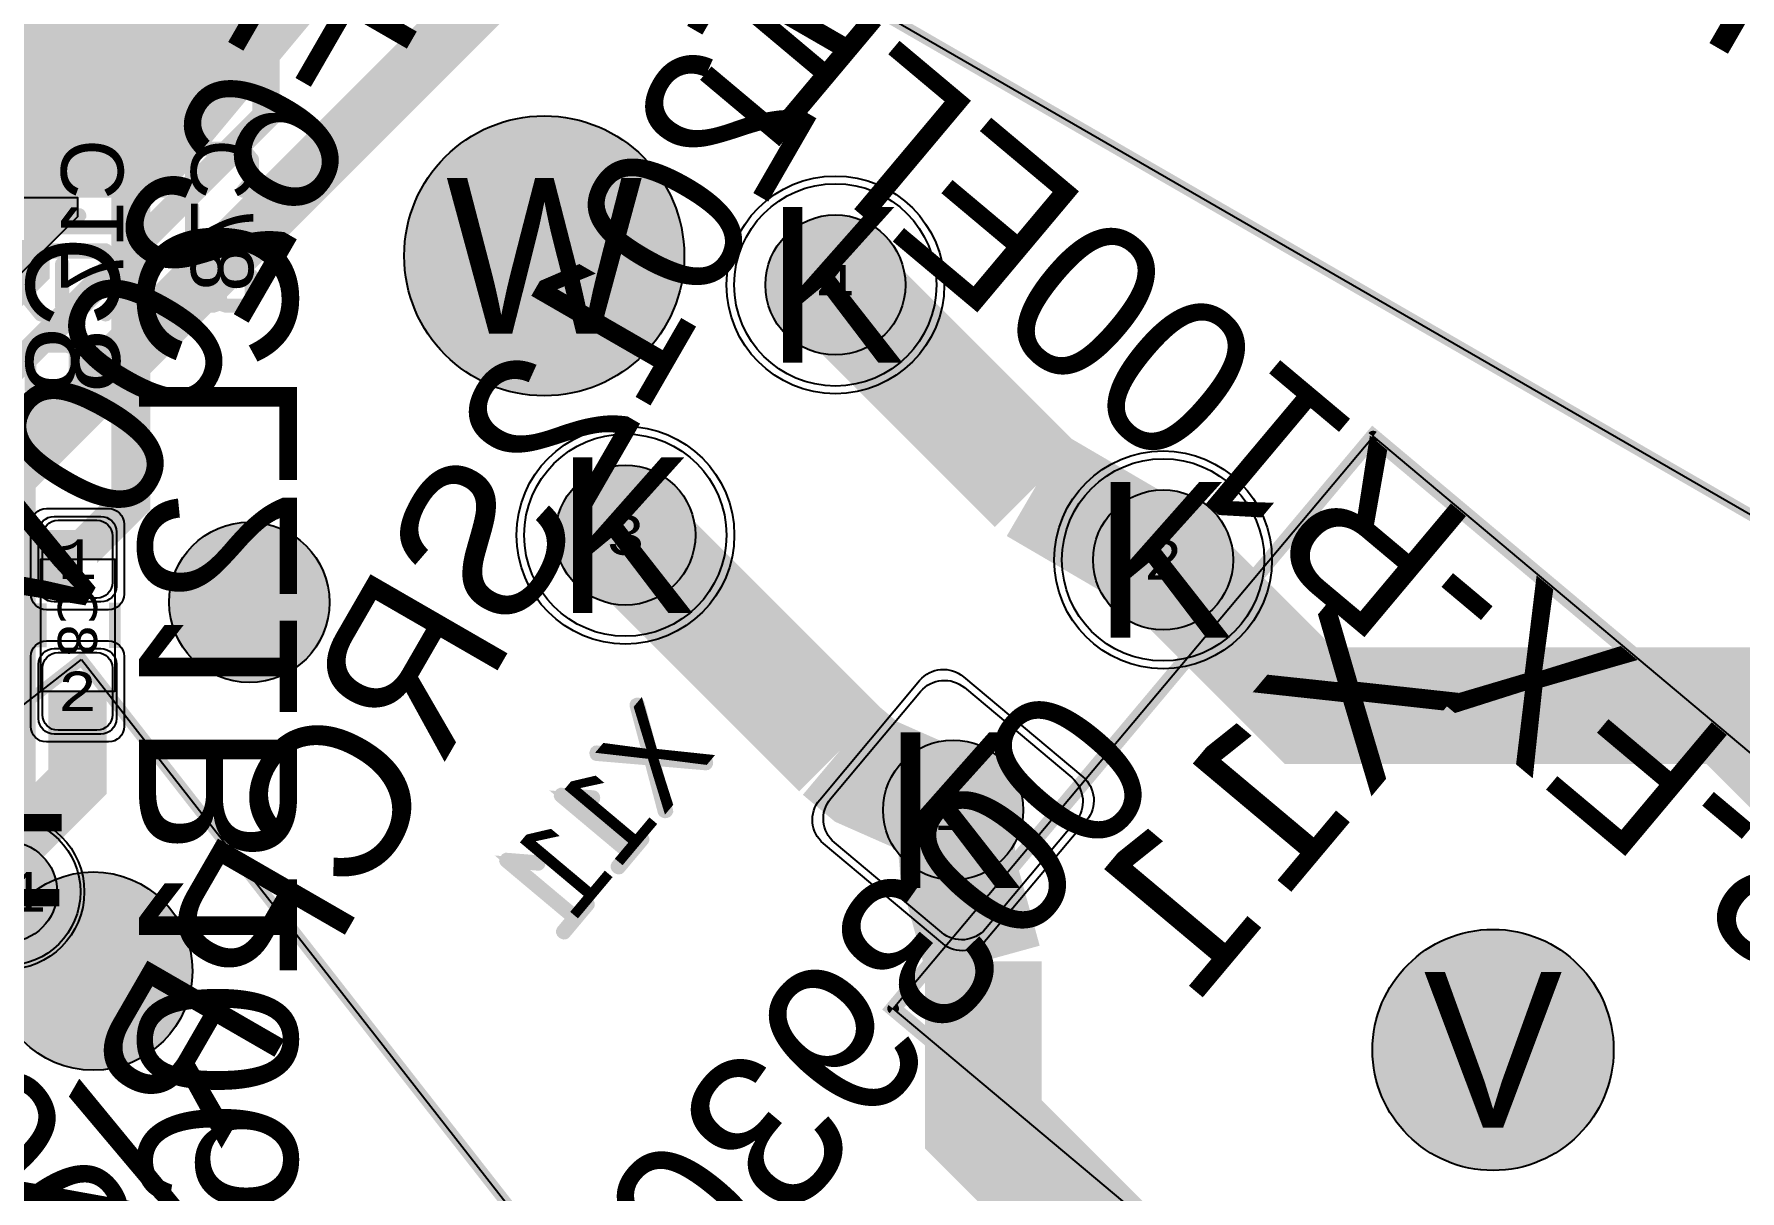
# Model space of a CAD drawing. Extents: x -98 to 119, y -207 to 98.
# Drawn here: x 42.19 to 64.12, y -50.77 to -35.9 of the extents above; entities that cross this region are included whole.
import ezdxf
from ezdxf.enums import TextEntityAlignment as Align

# ---------------------------------------------------------------- set-up
doc = ezdxf.new("R2010")
doc.units = 0
doc.header["$MEASUREMENT"] = 0
for name, color, linetype in [('ASSEMBLY_OUTLINES_BTM', 191, 'CONTINUOUS'), ('ASSEMBLY_OUTLINES_TOP', 102, 'CONTINUOUS'), ('ASSEMBLY_PART_NUMBERS_BTM', 191, 'CONTINUOUS'), ('ASSEMBLY_PART_NUMBERS_TOP', 102, 'CONTINUOUS'), ('ASSEMBLY_REF_DES_BTM', 191, 'CONTINUOUS'), ('ASSEMBLY_REF_DES_TOP', 102, 'CONTINUOUS'), ('BOARD_OUTLINE', 10, 'CONTINUOUS'), ('DRILL_DRAWING', 21, 'CONTINUOUS'), ('GENERATED_SILKSCREEN_BTM', 255, 'CONTINUOUS'), ('GENERATED_SILKSCREEN_TOP', 140, 'CONTINUOUS'), ('MANUFACTURING_OUTLINES', 10, 'CONTINUOUS'), ('MOUNTING_HOLES_LAYER_BOT17', 42, 'CONTINUOUS'), ('MOUNTING_HOLES_LAYER_TOP', 42, 'CONTINUOUS'), ('PART_HOLES_LAYER_BOTTOM', 30, 'CONTINUOUS'), ('PART_HOLES_LAYER_TOP', 30, 'CONTINUOUS'), ('PART_PADS_LAYER_BOTTOM', 230, 'CONTINUOUS'), ('PART_PADS_LAYER_TOP', 150, 'CONTINUOUS'), ('PART_PADS_SMD_TOP', 150, 'CONTINUOUS'), ('PIN_NUMBERS_BTM', 8, 'CONTINUOUS'), ('PIN_NUMBERS_TOP', 8, 'CONTINUOUS'), ('PLACEMENT_OUTLINES_BTM', 222, 'CONTINUOUS'), ('PLACEMENT_OUTLINES_TOP', 130, 'CONTINUOUS'), ('PLANE_DATA_LAYER_BOTTOM', 230, 'CONTINUOUS'), ('PLANE_SHAPES_LAYER_BOTTOM', 230, 'CONTINUOUS'), ('PLANE_SHAPES_LAYER_TOP', 150, 'CONTINUOUS'), ('ROUTE_BORDER', 151, 'CONTINUOUS'), ('SILKSCREEN_OUTLINES_BTM', 211, 'CONTINUOUS'), ('SILKSCREEN_OUTLINES_TOP', 150, 'CONTINUOUS'), ('SILKSCREEN_REF_DES_BTM', 211, 'CONTINUOUS'), ('SILKSCREEN_REF_DES_TOP', 150, 'CONTINUOUS'), ('SOLDERMASK_PADS_BTM', 12, 'CONTINUOUS'), ('SOLDERMASK_PADS_TOP', 180, 'CONTINUOUS'), ('SOLDERPASTE_PADS_TOP', 180, 'CONTINUOUS'), ('TRACES_LAYER_BOTTOM', 230, 'CONTINUOUS'), ('TRACES_LAYER_TOP', 150, 'CONTINUOUS')]:
    doc.layers.add(name, color=color, linetype=linetype)
doc.styles.add('COURIER_NEW', font='COUR.TTF')
doc.styles.add('VERDANA', font='verdana.TTF')
doc.styles.add('VERIBEST_GERBER_0', font='txt')

msp = doc.modelspace()

# ---------------------------------------------------------------- hatches: boundary and pattern name
at = {"layer": 'ASSEMBLY_OUTLINES_BTM'}
h = msp.add_hatch(color=256, dxfattribs=at)
edge = h.paths.add_edge_path()
edge.add_arc((42.952336, -47.946611), 1.274755, 0, 360)
at = {"layer": 'GENERATED_SILKSCREEN_BTM'}
h = msp.add_hatch(color=256, dxfattribs=at)
edge = h.paths.add_edge_path()
edge.add_arc((44.959231, -43.206108), 1.030776, 0, 360)
at = {"layer": 'MOUNTING_HOLES_LAYER_BOT17'}
h = msp.add_hatch(color=256, dxfattribs=at)
edge = h.paths.add_edge_path()
edge.add_arc((48.75, -38.75), 1.8, 0, 360)
h = msp.add_hatch(color=256, dxfattribs=at)
edge = h.paths.add_edge_path()
edge.add_arc((60.948747, -48.960014), 1.55, 0, 360)
at = {"layer": 'MOUNTING_HOLES_LAYER_TOP'}
h = msp.add_hatch(color=256, dxfattribs=at)
edge = h.paths.add_edge_path()
edge.add_arc((48.75, -38.75), 1.8, 0, 360)
h = msp.add_hatch(color=256, dxfattribs=at)
edge = h.paths.add_edge_path()
edge.add_arc((60.948747, -48.960014), 1.55, 0, 360)
at = {"layer": 'PART_HOLES_LAYER_BOTTOM'}
h = msp.add_hatch(color=256, dxfattribs=at)
edge = h.paths.add_edge_path()
edge.add_arc((52.493232, -39.12364), 0.9, 0, 360)
h = msp.add_hatch(color=256, dxfattribs=at)
edge = h.paths.add_edge_path()
edge.add_arc((49.793524, -42.341026), 0.9, 0, 360)
h = msp.add_hatch(color=256, dxfattribs=at)
edge = h.paths.add_edge_path()
edge.add_arc((56.706476, -42.658972), 0.9, 0, 360)
h = msp.add_hatch(color=256, dxfattribs=at)
edge = h.paths.add_edge_path()
edge.add_arc((54.006768, -45.876358), 0.9, 0, 360)
h = msp.add_hatch(color=256, dxfattribs=at)
edge = h.paths.add_edge_path()
edge.add_arc((41.837998, -46.92639), 0.65, 0, 360)
at = {"layer": 'PART_HOLES_LAYER_TOP'}
h = msp.add_hatch(color=256, dxfattribs=at)
edge = h.paths.add_edge_path()
edge.add_arc((52.493232, -39.12364), 0.9, 0, 360)
h = msp.add_hatch(color=256, dxfattribs=at)
edge = h.paths.add_edge_path()
edge.add_arc((49.793524, -42.341026), 0.9, 0, 360)
h = msp.add_hatch(color=256, dxfattribs=at)
edge = h.paths.add_edge_path()
edge.add_arc((56.706476, -42.658972), 0.9, 0, 360)
h = msp.add_hatch(color=256, dxfattribs=at)
edge = h.paths.add_edge_path()
edge.add_arc((54.006768, -45.876358), 0.9, 0, 360)
h = msp.add_hatch(color=256, dxfattribs=at)
edge = h.paths.add_edge_path()
edge.add_arc((41.837998, -46.92639), 0.65, 0, 360)
at = {"layer": 'PLANE_DATA_LAYER_BOTTOM'}
h = msp.add_hatch(color=256, dxfattribs=at)
h.paths.add_polyline_path([(-96.5, 0, -1), (96.5, 0, -1)], flags=0)
h.paths.add_polyline_path([(92.251979, -7.43598, 0.726988162), (92.479659, -3.637852, -0.308609791), (92.431259, -3.566904, -0.009635255), (92.431316, -3.563968, 0.009635011), (92.5, -0.000006), (92.5, 0.000001, 0.053325255), (90.407665, 19.562826, -0.053326925), (90.405941, 19.578942), (90.405941, 19.578943, -0.238217909), (90.436919, 19.640273, 0.661755037), (89.584154, 23.221888, -0.295297583), (89.523137, 23.277841, 0.022401018), (87.08146, 31.194059, -0.086206302), (87.076996, 31.219756), (87.076996, 31.219757, -0.210183909), (87.101696, 31.275919, 0.679382507), (85.774921, 34.749845, -0.301864993), (85.705267, 34.797373, 0.047915829), (77.514669, 50.475005, -0.145307444), (77.502324, 50.516585, -0.123988701), (77.511414, 50.552678, 0.606608991), (75.516892, 53.486368, -0.274238992), (75.44586, 53.517962, 0.021523084), (70.565432, 59.806101, -0.177595235), (70.547363, 59.855368), (70.547363, 59.855369, -0.111833303), (70.5548, 59.888203, 0.661755452), (68.116894, 62.64715, -0.295297373), (68.036725, 62.667806, 0.05833458), (51.722715, 76.687749, -0.249337829), (51.689123, 76.750923), (51.689123, 76.750924, -0.060759886), (51.691357, 76.76924, 0.714966399), (48.509213, 78.818582, -0.314871124), (48.42205, 78.81342, 0.022806677), (41.042088, 82.896302, -0.285136953), (40.999698, 82.964591), (40.999698, 82.964596, -0.004247023), (40.999709, 82.965891, 0.647046608), (37.697353, 84.5176, -0.289754858), (37.616734, 84.505806, 0.052943541), (19.031563, 90.52099, -0.30833592), (18.972104, 90.582877, 0.696982245), (15.284156, 91.27756, -0.308339612), (15.206255, 91.241547, 0.022370691), (6.993138, 92.235275, -0.315204372), (6.925536, 92.290658, 0.715888063), (3.14462, 92.496703, -0.315205261), (3.0714, 92.448994, 0.063468058), (-20.215283, 90.264015, -0.320142253), (-20.296827, 90.298428, 0.72963938), (-23.995319, 89.386755, -0.320144031), (-24.051528, 89.318386, 0.018663537), (-30.645576, 87.275991, -0.309865735), (-30.72878, 87.298418, 0.701170836), (-34.249879, 85.978007, -0.002752694), (-34.249874, 85.977168, -0.30685575), (-34.29782, 85.9064, 0.04916641), (-50.410548, 77.556603, -0.32354836), (-50.499711, 77.561018, 0.739212756), (-53.660594, 75.408706, -0.075169868), (-53.657188, 75.386179), (-53.657188, 75.386178, -0.242479425), (-53.68916, 75.324127, 0.019967737), (-59.527063, 70.80098, -0.298487087), (-59.610009, 70.791065, 0.556724412), (-62.5, 69), (-62.5, 68.999999, 0.082708518), (-62.392031, 68.351756, -0.298487573), (-62.412702, 68.270818, 0.067186589), (-78.279974, 49.27977, -0.277817809), (-78.350169, 49.24438, 0.436350868), (-80.5, 47.25), (-80.5, 47.249999, 0.141466326), (-80.192238, 46.184011, -0.141465884), (-80.180512, 46.143397), (-80.180512, 46.143396, -0.131190735), (-80.190652, 46.105416, 0.019294819), (-83.506407, 39.786053, -0.312206796), (-83.581614, 39.742899, 0.439123468), (-85.75, 37.75, 0.204829615), (-85.131688, 36.303992, -0.204830708), (-85.10813, 36.248899), (-85.10813, 36.248898, -0.100919006), (-85.114214, 36.219062, 0.048097759), (-90.466303, 19.289839, -0.314870423), (-90.530154, 19.230281, 0.714965653), (-91.24073, 15.512631, -0.269378312), (-91.202277, 15.446437), (-91.202277, 15.446436, -0.041929831), (-91.203345, 15.433723, 0.018841331), (-92.106444, 8.523669, -0.32827121), (-92.166453, 8.456161, 0.354028014), (-93.75, 6.5), (-93.75, 6.499999, 0.314708299), (-92.438077, 4.622088, -0.31470689), (-92.388093, 4.55054), (-92.388093, 4.550537, -0.012285748), (-92.388185, 4.546794, 0.012294179), (-92.5, 0.00001), (-92.5, -0.000004, 0.052933393), (-90.438132, -19.421494, -0.329408644), (-90.475468, -19.504015, 0.27173254), (-91.5, -21.25, 0.401597711), (-89.586502, -23.248128, -0.329404507), (-89.516056, -23.305059, 0.021307354), (-87.207653, -30.839509, -0.322177334), (-87.232533, -30.924924, 0.230665932), (-88, -32.499999), (-88, -32.5, 0.431495031), (-85.882787, -34.496562, -0.3221788), (-85.807634, -34.544174, 0.048016175), (-77.643233, -50.277018, -0.303878783), (-77.644537, -50.3618, 0.152518996), (-78, -51.499999), (-78, -51.5, 0.481982915), (-75.552374, -53.449264, -0.303883418), (-75.473145, -53.479475, 0.021991255), (-70.483925, -59.90214, -0.318621499), (-70.47622, -59.989968, 0.725399056), (-67.952631, -62.834176, -0.318624212), (-67.866344, -62.852281, 0.062392529), (-50.265124, -77.650932, -0.254356234), (-50.230332, -77.714899), (-50.230332, -77.7149, -0.034453173), (-50.231054, -77.725364, 0.034451935), (-50.25, -78), (-50.25, -78.000001, 0.603308224), (-47.119729, -79.649997, -0.291362646), (-47.037917, -79.64725, 0.02294124), (-39.54278, -83.621879, -0.290012797), (-39.499155, -83.690765), (-39.499155, -83.690766, -0.007130353), (-39.499186, -83.692939, 0.007132964), (-39.5, -83.749994), (-39.5, -83.75, 0.658082965), (-36.126004, -85.203319, -0.297762979), (-36.043963, -85.188513, 0.049016344), (-18.771876, -90.575199, -0.301861306), (-18.712566, -90.635139, 0.679381768), (-15.056336, -91.31372, -0.301864385), (-14.979467, -91.279054, 0.021749122), (-6.993138, -92.235275, -0.315204372), (-6.925536, -92.290658, 0.715888063), (-3.14462, -92.496703, -0.315205261), (-3.0714, -92.448994, 0.06250827), (19.869968, -90.340657, -0.345566403), (19.954737, -90.381493, 0.794356815), (23.75, -89.500001), (23.75, -89.499973, 0.005086864), (23.749586, -89.459281, -0.345588489), (23.806159, -89.384097, 0.021469451), (31.383958, -87.013201, -0.314446926), (31.468175, -87.035889, 0.700130836), (35, -85.75), (35, -85.749988, 0.009099261), (34.998675, -85.677212, -0.009057228), (34.998625, -85.674452), (34.998625, -85.674439, -0.304472205), (35.045955, -85.60392, 0.047985464), (50.721249, -77.353765, -0.31444166), (50.808431, -77.356288, 0.616218308), (54, -75.75), (54, -75.749999, 0.067758174), (53.927211, -75.215343, -0.067753523), (53.924438, -75.194974), (53.924438, -75.194973, -0.241537288), (53.95619, -75.13308, 0.022365821), (60.452055, -70.01285, -0.313111549), (60.538488, -70.003709, 0.710095351), (63.344013, -67.475653, -0.099717589), (63.33807, -67.446151), (63.33807, -67.44615, -0.206928064), (63.362073, -67.390635, 0.058205552), (77.187807, -50.973449, -0.317486674), (77.269693, -50.94147, 0.722224143), (79.294241, -47.729048, -0.173873661), (79.276877, -47.680625, -0.136094565), (79.287761, -47.641379, 0.020523482), (82.926938, -40.980152, -0.353003204), (83.013777, -40.939997, 0.48811211), (85.5, -39), (85.5, -38.999999, 0.240073604), (84.675602, -37.381988, -0.240072951), (84.644192, -37.320342), (84.644192, -37.320341, -0.104105615), (84.650658, -37.289623, 0.050546739), (90.411157, -19.546683, -0.32146983), (90.476988, -19.487077, 0.38127918), (92.25, -17.5, 0.275143701), (91.203224, -15.741772, -0.275142487), (91.163342, -15.674784), (91.163342, -15.674783, -0.042554947), (91.164442, -15.661882, 0.022235783), (92.195155, -7.50356, -0.319196338)], flags=0)
at = {"layer": 'PLANE_SHAPES_LAYER_BOTTOM'}
h = msp.add_hatch(color=256, dxfattribs=at)
h.paths.add_polyline_path([(-96.5, 0, -1), (96.5, 0, -1)], flags=0)
h.paths.add_polyline_path([(-92.5, 0, -1), (92.5, 0, -1)], flags=0)
at = {"layer": 'PLANE_SHAPES_LAYER_TOP'}
h = msp.add_hatch(color=256, dxfattribs=at)
h.paths.add_polyline_path([(-96.31345, 0, -1), (96.81345, 0, -1)], flags=0)
h.paths.add_polyline_path([(-92.25, 0, -1), (92.75, 0, -1)], flags=0)
h = msp.add_hatch(color=256, dxfattribs=at)
h.paths.add_polyline_path([(46.25, -35.15), (43.875, -38), (28.75, -38), (32.25, -34.5), (32.25, -30.5), (35.75, -30.5), (35.75, -27), (14.25, -27), (14.25, -24), (-10, -24), (-10, -18.75), (1.75, -18.75), (1.75, -9.25), (-10, -9.25), (-10, 32.75), (1.75, 32.75), (1.75, 34.25), (20.25, 34.25), (20.25, 25.25), (22.25, 23.25), (34.5, 23.25), (34.5, -26.5), (41.25, -26.5), (41.25, -20.5), (46.25, -20.5)])
h.paths.add_polyline_path([(-8.75, 10.25), (-8.75, 19.5), (1.25, 19.5), (1.25, 10.25)], flags=16)
h.paths.add_polyline_path([(6, 27.25), (6, 29.75), (15.45, 29.75), (15.45, 27.25)], flags=16)
msp.add_hatch(color=256, dxfattribs=at).paths.add_polyline_path([(42.75, -38.25), (34.25, -46.75), (26.25, -46.75), (26.25, -38), (42.75, -38)], flags=0)
at = {"layer": 'SILKSCREEN_OUTLINES_BTM'}
h = msp.add_hatch(color=256, dxfattribs=at)
edge = h.paths.add_edge_path()
edge.add_arc((44.959231, -43.206108), 1.030776, 0, 360)

# ---------------------------------------------------------------- linework, layer by layer
at = {"layer": 'ASSEMBLY_OUTLINES_BTM'}
for points, const_width in [([(57.092009, -23.276359), (82.206745, -37.776359), (75.856745, -48.774881), (50.742009, -34.274881)], 0.1), ([(69.212415, -49.301749), (63.041654, -56.655776), (53.236285, -48.428094), (59.407046, -41.074067)], 0.2), ([(42.803262, -43.938772), (60.657445, -66.791084), (50.649708, -74.609984), (32.795525, -51.757672)], 0.1)]:
    msp.add_lwpolyline(points, close=True, dxfattribs=dict(at, const_width=const_width))
msp.add_circle((42.952336, -47.946611), 1.274755, dxfattribs=at)
at = {"layer": 'ASSEMBLY_OUTLINES_TOP'}
msp.add_lwpolyline([(42.28, -44.35), (42.28, -42.65), (43.23, -42.65), (43.23, -44.35)], close=True, dxfattribs=at)
at = {"layer": 'BOARD_OUTLINE', "const_width": 0.1}
msp.add_lwpolyline([(-97.5, 0, -1), (97.5, 0, -1)], format="xyb", close=True, dxfattribs=at)
at = {"layer": 'GENERATED_SILKSCREEN_BTM', "const_width": 0.15}
for points in [[(57.092009, -23.276359), (82.206745, -37.776359), (75.856745, -48.774881), (50.742009, -34.274881)], [(42.803262, -43.938772), (60.657445, -66.791084), (50.649708, -74.609984), (32.795525, -51.757672)]]:
    msp.add_lwpolyline(points, close=True, dxfattribs=at)
for points in [[(43.3336, -37.4996), (43.224, -37.3652), (43.2216, -37.3612), (43.2184, -37.3604), (43.2152, -37.3588), (43.2112, -37.358), (42.6624, -37.358), (42.6584, -37.3588), (42.6552, -37.3604), (42.6536, -37.362), (42.652, -37.3628), (42.6496, -37.3652), (42.54, -37.4996), (42.5392, -37.502), (42.5384, -37.5044), (42.5376, -37.5052), (42.5368, -37.5084), (42.5368, -37.778), (42.5376, -37.782), (42.5384, -37.7836), (42.5392, -37.786), (42.54, -37.7884), (42.6496, -37.9236), (42.6536, -37.9268), (42.66, -37.9284), (42.664, -37.9276), (42.6688, -37.926), (42.672, -37.9236), (42.6752, -37.9196), (42.6776, -37.9156), (42.6784, -37.9116), (42.6784, -37.9076), (42.676, -37.9044), (42.5696, -37.7724), (42.5696, -37.514), (42.6704, -37.3908), (43.2032, -37.3908), (43.304, -37.514), (43.304, -37.7724), (43.1976, -37.9044), (43.196, -37.9076), (43.1952, -37.9116), (43.196, -37.9156), (43.1984, -37.9196), (43.2016, -37.9236), (43.2056, -37.926), (43.2096, -37.9276), (43.2152, -37.9284), (43.22, -37.9268), (43.224, -37.9236), (43.3336, -37.7884), (43.3352, -37.7852), (43.336, -37.7844), (43.336, -37.782), (43.3368, -37.7812), (43.3368, -37.7804), (43.3368, -37.778), (43.3368, -37.5084), (43.336, -37.5052), (43.3352, -37.502), (43.3336, -37.4996)], [(45.0036, -37.4996), (44.894, -37.3652), (44.8916, -37.3612), (44.8884, -37.3604), (44.8852, -37.3588), (44.8812, -37.358), (44.3324, -37.358), (44.3284, -37.3588), (44.3252, -37.3604), (44.3236, -37.362), (44.322, -37.3628), (44.3196, -37.3652), (44.21, -37.4996), (44.2092, -37.502), (44.2084, -37.5044), (44.2076, -37.5052), (44.2068, -37.5084), (44.2068, -37.778), (44.2076, -37.782), (44.2084, -37.7836), (44.2092, -37.786), (44.21, -37.7884), (44.3196, -37.9236), (44.3236, -37.9268), (44.33, -37.9284), (44.334, -37.9276), (44.3388, -37.926), (44.342, -37.9236), (44.3452, -37.9196), (44.3476, -37.9156), (44.3484, -37.9116), (44.3484, -37.9076), (44.346, -37.9044), (44.2396, -37.7724), (44.2396, -37.514), (44.3404, -37.3908), (44.8732, -37.3908), (44.974, -37.514), (44.974, -37.7724), (44.8676, -37.9044), (44.866, -37.9076), (44.8652, -37.9116), (44.866, -37.9156), (44.8684, -37.9196), (44.8716, -37.9236), (44.8756, -37.926), (44.8796, -37.9276), (44.8852, -37.9284), (44.89, -37.9268), (44.894, -37.9236), (45.0036, -37.7884), (45.0052, -37.7852), (45.006, -37.7844), (45.006, -37.782), (45.0068, -37.7812), (45.0068, -37.7804), (45.0068, -37.778), (45.0068, -37.5084), (45.006, -37.5052), (45.0052, -37.502), (45.0036, -37.4996)], [(43.304, -38.2276), (43.3056, -38.2212), (43.3088, -38.218), (43.3144, -38.2156), (43.3208, -38.2148), (43.3264, -38.2156), (43.332, -38.218), (43.336, -38.2212), (43.3368, -38.2276), (43.3368, -38.5396), (43.336, -38.5452), (43.332, -38.55), (43.3264, -38.5524), (43.3208, -38.5532), (43.3144, -38.5524), (43.3088, -38.55), (43.3056, -38.5452), (43.304, -38.5396), (43.304, -38.3988), (42.5528, -38.3988), (42.5472, -38.398), (42.5432, -38.3956), (42.5408, -38.3916), (42.54, -38.386), (42.5392, -38.382), (42.5392, -38.378), (42.5408, -38.3748), (42.544, -38.3716), (42.7632, -38.2156), (42.7688, -38.2132), (42.7744, -38.2132), (42.7792, -38.2156), (42.7832, -38.2196), (42.7864, -38.2244), (42.788, -38.23), (42.788, -38.2332), (42.7864, -38.2356), (42.7848, -38.238), (42.7824, -38.2396), (42.6032, -38.3676), (43.304, -38.3676), (43.304, -38.2276)], [(44.9828, -38.2228), (44.9884, -38.2212), (44.994, -38.222), (44.9988, -38.226), (45.002, -38.23), (45.0036, -38.2356), (45.0044, -38.2412), (45.002, -38.246), (44.998, -38.25), (44.2308, -38.6812), (44.2268, -38.6828), (44.2236, -38.6828), (44.2204, -38.6828), (44.2172, -38.6812), (44.2124, -38.6788), (44.2092, -38.6756), (44.2076, -38.6716), (44.2068, -38.6676), (44.2068, -38.1276), (44.2084, -38.122), (44.2124, -38.118), (44.2172, -38.1148), (44.2236, -38.114), (44.2292, -38.1148), (44.2348, -38.118), (44.2388, -38.122), (44.2396, -38.1276), (44.2396, -38.6404), (44.9828, -38.2228)], [(43.3128, -38.9508), (43.3184, -38.9492), (43.324, -38.95), (43.3288, -38.954), (43.332, -38.958), (43.3336, -38.9636), (43.3344, -38.9692), (43.332, -38.974), (43.328, -38.978), (42.5608, -39.4092), (42.5568, -39.4108), (42.5536, -39.4108), (42.5504, -39.4108), (42.5472, -39.4092), (42.5424, -39.4068), (42.5392, -39.4036), (42.5376, -39.3996), (42.5368, -39.3956), (42.5368, -38.8556), (42.5384, -38.85), (42.5424, -38.846), (42.5472, -38.8428), (42.5536, -38.842), (42.5592, -38.8428), (42.5648, -38.846), (42.5688, -38.85), (42.5696, -38.8556), (42.5696, -39.3684), (43.3128, -38.9508)], [(44.502, -39.4052), (44.5788, -39.3796), (44.6556, -39.4052), (44.658, -39.4052), (44.6612, -39.406), (44.9084, -39.406), (44.9108, -39.406), (44.9132, -39.4052), (44.9164, -39.4044), (44.9196, -39.4012), (45.002, -39.3212), (45.0052, -39.318), (45.006, -39.3132), (45.0068, -39.31), (45.0068, -39.0164), (45.0068, -39.014), (45.006, -39.0116), (45.0052, -39.0084), (45.002, -39.0052), (44.9196, -38.9252), (44.9164, -38.922), (44.9132, -38.9204), (44.9084, -38.9204), (44.6612, -38.9204), (44.658, -38.9204), (44.6564, -38.9204), (44.6556, -38.9212), (44.5788, -38.9468), (44.502, -38.9212), (44.5012, -38.9204), (44.4964, -38.9204), (44.3044, -38.9204), (44.3012, -38.9204), (44.2972, -38.922), (44.2932, -38.9252), (44.2108, -39.0052), (44.2084, -39.0084), (44.2076, -39.0116), (44.2068, -39.014), (44.2068, -39.0164), (44.2068, -39.31), (44.2076, -39.3132), (44.2084, -39.318), (44.2108, -39.3212), (44.2932, -39.4012), (44.298, -39.4044), (44.3012, -39.4052), (44.3044, -39.406), (44.4964, -39.406), (44.4996, -39.406), (44.5012, -39.4052), (44.502, -39.4052)], [(44.3132, -38.9524), (44.4948, -38.9524), (44.5636, -38.974), (44.5636, -39.3508), (44.4948, -39.374), (44.3132, -39.374), (44.2396, -39.3036), (44.2396, -39.0244), (44.3132, -38.9524)], [(44.6644, -38.9524), (44.9012, -38.9524), (44.974, -39.0244), (44.974, -39.3036), (44.9012, -39.374), (44.6644, -39.374), (44.5956, -39.3508), (44.5956, -38.974), (44.6644, -38.9524)], [(50.330828, -45.879118), (50.160428, -45.232318), (50.825228, -45.289918), (50.834828, -45.288718), (50.842028, -45.282718), (50.845628, -45.275518), (50.846828, -45.267118), (50.845628, -45.258718), (50.843228, -45.250318), (50.837228, -45.244318), (50.828828, -45.240718), (50.147228, -45.180718), (49.969628, -44.520718), (49.966028, -44.513518), (49.958828, -44.507518), (49.950428, -44.505118), (49.942028, -44.506318), (49.933628, -44.509918), (49.926428, -44.514718), (49.922828, -44.521918), (49.922828, -44.531518), (50.094428, -45.177118), (49.427228, -45.120718), (49.418828, -45.121918), (49.412828, -45.126718), (49.409228, -45.135118), (49.406828, -45.143518), (49.408028, -45.151918), (49.411628, -45.161518), (49.417628, -45.167518), (49.424828, -45.169918), (50.108828, -45.227518), (50.282828, -45.891118), (50.287628, -45.898318), (50.296028, -45.903118), (50.305628, -45.905518), (50.314028, -45.904318), (50.322428, -45.900718), (50.328428, -45.894718), (50.332028, -45.887518), (50.330828, -45.879118)], [(49.985228, -46.230718), (49.988828, -46.227118), (49.992428, -46.225918), (50.000828, -46.224718), (50.009228, -46.227118), (50.016428, -46.233118), (50.022428, -46.239118), (50.026028, -46.246318), (50.027228, -46.251118), (50.027228, -46.254718), (50.026028, -46.258318), (50.022428, -46.263118), (49.722428, -46.620718), (49.715228, -46.626718), (49.706828, -46.627918), (49.698428, -46.625518), (49.691228, -46.621918), (49.684028, -46.614718), (49.680428, -46.606318), (49.680428, -46.597918), (49.684028, -46.589518), (49.819628, -46.427518), (48.956828, -45.703918), (48.952028, -45.697918), (48.949628, -45.691918), (48.950828, -45.684718), (48.954428, -45.677518), (48.958028, -45.671518), (48.961628, -45.666718), (48.966428, -45.664318), (48.973628, -45.664318), (49.374428, -45.696718), (49.384028, -45.699118), (49.390028, -45.703918), (49.393628, -45.711118), (49.394828, -45.719518), (49.393628, -45.729118), (49.390028, -45.736318), (49.386428, -45.739918), (49.382828, -45.742318), (49.374428, -45.743518), (49.044428, -45.717118), (49.849628, -46.392718), (49.985228, -46.230718)], [(49.283228, -47.067118), (49.286828, -47.063518), (49.290428, -47.062318), (49.298828, -47.061118), (49.307228, -47.063518), (49.314428, -47.069518), (49.320428, -47.075518), (49.324028, -47.082718), (49.325228, -47.087518), (49.325228, -47.091118), (49.324028, -47.094718), (49.320428, -47.099518), (49.020428, -47.457118), (49.013228, -47.463118), (49.004828, -47.464318), (48.996428, -47.461918), (48.989228, -47.458318), (48.982028, -47.451118), (48.978428, -47.442718), (48.978428, -47.434318), (48.982028, -47.425918), (49.117628, -47.263918), (48.254828, -46.540318), (48.250028, -46.534318), (48.247628, -46.528318), (48.248828, -46.521118), (48.252428, -46.513918), (48.256028, -46.507918), (48.259628, -46.503118), (48.264428, -46.500718), (48.271628, -46.500718), (48.672428, -46.533118), (48.682028, -46.535518), (48.688028, -46.540318), (48.691628, -46.547518), (48.692828, -46.555918), (48.691628, -46.565518), (48.688028, -46.572718), (48.684428, -46.576318), (48.680828, -46.578718), (48.672428, -46.579918), (48.342428, -46.553518), (49.147628, -47.229118), (49.283228, -47.067118)]]:
    msp.add_lwpolyline(points, dxfattribs=at)
for points in [[(67.412216, -47.791198, -0.16227766), (67.412215, -47.791201), (61.241454, -55.145228, -0.414213562), (61.241447, -55.145229), (53.236282, -48.428098, -0.414213562), (53.236281, -48.428091), (53.236292, -48.428078), (53.9429, -47.585975, 0.000005669), (53.94291, -47.585979), (53.236292, -48.428093), (61.241449, -55.145218), (67.412204, -47.791199), (59.407047, -41.074074), (58.081466, -42.653839, 0.000002727), (58.081466, -42.653824), (59.407042, -41.074064, -0.414213563), (59.407049, -41.074063), (67.412214, -47.791194, -0.236067977), (67.412216, -47.791198)], [(56.940186, -44.013965), (55.679327, -45.516598, 0.000005693), (55.679321, -45.516589), (56.94017, -44.013967, 0.000002932), (56.940186, -44.013965)]]:
    msp.add_lwpolyline(points, format="xyb", dxfattribs=at)
at = {"layer": 'GENERATED_SILKSCREEN_BTM'}
msp.add_circle((44.959231, -43.206108), 1.030776, dxfattribs=at)
at = {"layer": 'GENERATED_SILKSCREEN_TOP', "const_width": 0.15}
for points in [[(42.0996, -38.875), (42.264, -38.6734), (42.2676, -38.6674), (42.2724, -38.6662), (42.2772, -38.6638), (42.2832, -38.6626), (43.1064, -38.6626), (43.1124, -38.6638), (43.1172, -38.6662), (43.1208, -38.6686), (43.122, -38.6698), (43.1256, -38.6734), (43.29, -38.875), (43.2912, -38.8786), (43.2924, -38.8822), (43.2936, -38.8834), (43.2948, -38.8882), (43.2948, -39.2926), (43.2936, -39.2986), (43.2924, -39.301), (43.2912, -39.3046), (43.29, -39.3082), (43.1256, -39.511), (43.1196, -39.5158), (43.11, -39.5182), (43.104, -39.517), (43.098, -39.5146), (43.092, -39.511), (43.0872, -39.505), (43.0836, -39.499), (43.0824, -39.493), (43.0824, -39.487), (43.086, -39.4822), (43.2456, -39.2842), (43.2456, -38.8966), (43.0944, -38.7118), (42.2952, -38.7118), (42.144, -38.8966), (42.144, -39.2842), (42.3036, -39.4822), (42.3072, -39.487), (42.3072, -39.493), (42.306, -39.499), (42.3024, -39.505), (42.2976, -39.511), (42.2916, -39.5146), (42.2856, -39.517), (42.2772, -39.5182), (42.27, -39.5158), (42.264, -39.511), (42.0996, -39.3082)], [(42.102, -39.9994), (42.2256, -39.8794), (42.2304, -39.8746), (42.2352, -39.8722), (42.2424, -39.8722), (42.6132, -39.8722), (42.618, -39.8722), (42.6204, -39.8722), (42.6216, -39.8734), (42.7368, -39.9118), (42.852, -39.8734), (42.8532, -39.8722), (42.8604, -39.8722), (43.1484, -39.8722), (43.1532, -39.8722), (43.1592, -39.8746), (43.1652, -39.8794), (43.2888, -39.9994), (43.2924, -40.0042), (43.2936, -40.009), (43.2948, -40.0126), (43.2948, -40.0162), (43.2948, -40.4566), (43.2936, -40.4614), (43.2924, -40.4686), (43.2888, -40.4734), (43.1652, -40.5934), (43.158, -40.5982), (43.1532, -40.5994), (43.1484, -40.6006), (42.8604, -40.6006), (42.8556, -40.6006), (42.8532, -40.5994), (42.852, -40.5994)], [(42.6084, -39.9202), (42.2532, -39.9202), (42.144, -40.0282), (42.144, -40.447), (42.2532, -40.5526), (42.6084, -40.5526), (42.7116, -40.5178), (42.7116, -39.9526), (42.6084, -39.9202)], [(43.1352, -39.9202), (42.8628, -39.9202), (42.7596, -39.9526), (42.7596, -40.5178), (42.8628, -40.5526), (43.1352, -40.5526), (43.2456, -40.447), (43.2456, -40.0282), (43.1352, -39.9202)], [(42.852, -40.5994), (42.7368, -40.561), (42.6216, -40.5994), (42.618, -40.5994), (42.6132, -40.6006), (42.2424, -40.6006), (42.2388, -40.6006), (42.2352, -40.5994), (42.2304, -40.5982), (42.2256, -40.5934), (42.102, -40.4734)]]:
    msp.add_lwpolyline(points, dxfattribs=at)
for points in [[(42.280005, -43.783836, 0.000011642), (42.279995, -43.783844), (42.279995, -43.216156, 0.000011642), (42.280005, -43.216164), (42.280005, -43.783836)], [(43.230005, -43.792098, 0.000012231), (43.229995, -43.792089), (43.229995, -43.207911, 0.000012231), (43.230005, -43.207902), (43.230005, -43.792098)]]:
    msp.add_lwpolyline(points, format="xyb", dxfattribs=at)
at = {"layer": 'MANUFACTURING_OUTLINES'}
msp.add_circle((0, 0), 97.575405, dxfattribs=at)
at = {"layer": 'MOUNTING_HOLES_LAYER_BOT17'}
for centre, radius in [((48.75, -38.75), 1.8), ((60.948747, -48.960014), 1.55)]:
    msp.add_circle(centre, radius, dxfattribs=at)
at = {"layer": 'MOUNTING_HOLES_LAYER_TOP'}
for centre, radius in [((48.75, -38.75), 1.8), ((60.948747, -48.960014), 1.55)]:
    msp.add_circle(centre, radius, dxfattribs=at)
at = {"layer": 'PART_HOLES_LAYER_BOTTOM'}
for centre, radius in [((52.493232, -39.12364), 0.9), ((49.793524, -42.341026), 0.9), ((56.706476, -42.658972), 0.9), ((54.006768, -45.876358), 0.9), ((41.837998, -46.92639), 0.65)]:
    msp.add_circle(centre, radius, dxfattribs=at)
at = {"layer": 'PART_HOLES_LAYER_TOP'}
for centre, radius in [((52.493232, -39.12364), 0.9), ((49.793524, -42.341026), 0.9), ((56.706476, -42.658972), 0.9), ((54.006768, -45.876358), 0.9), ((41.837998, -46.92639), 0.65)]:
    msp.add_circle(centre, radius, dxfattribs=at)
at = {"layer": 'PART_PADS_LAYER_BOTTOM'}
msp.add_lwpolyline([(55.531832, -45.459009, -0.414213562), (55.581135, -46.022542), (54.424117, -47.401422, -0.414213562), (53.860584, -47.450725), (52.481704, -46.293707, -0.414213562), (52.432401, -45.730174), (53.589419, -44.351294, -0.414213562), (54.152952, -44.301991)], format="xyb", close=True, dxfattribs=at)
for centre, radius in [((52.493232, -39.12364), 1.3), ((49.793524, -42.341026), 1.3), ((56.706476, -42.658972), 1.3), ((41.837998, -46.92639), 0.95)]:
    msp.add_circle(centre, radius, dxfattribs=at)
at = {"layer": 'PART_PADS_LAYER_TOP'}
msp.add_lwpolyline([(55.531832, -45.459009, -0.414213562), (55.581135, -46.022542), (54.424117, -47.401422, -0.414213562), (53.860584, -47.450725), (52.481704, -46.293707, -0.414213562), (52.432401, -45.730174), (53.589419, -44.351294, -0.414213562), (54.152952, -44.301991)], format="xyb", close=True, dxfattribs=at)
for centre, radius in [((52.493232, -39.12364), 1.3), ((49.793524, -42.341026), 1.3), ((56.706476, -42.658972), 1.3), ((41.837998, -46.92639), 0.95)]:
    msp.add_circle(centre, radius, dxfattribs=at)
at = {"layer": 'PART_PADS_SMD_TOP'}
for points in [[(43.05, -42.1, -0.414213562), (43.25, -42.3), (43.25, -43, -0.414213562), (43.05, -43.2), (42.45, -43.2, -0.414213562), (42.25, -43), (42.25, -42.3, -0.414213562), (42.45, -42.1)], [(43.05, -43.8, -0.414213562), (43.25, -44), (43.25, -44.7, -0.414213562), (43.05, -44.9), (42.45, -44.9, -0.414213562), (42.25, -44.7), (42.25, -44, -0.414213562), (42.45, -43.8)]]:
    msp.add_lwpolyline(points, format="xyb", close=True, dxfattribs=at)
at = {"layer": 'PLACEMENT_OUTLINES_BTM'}
for points in [[(57.092009, -23.276359), (82.206745, -37.776359), (75.856745, -48.774881), (50.742009, -34.274881)], [(67.412211, -47.791198), (61.24145, -55.145225), (53.236285, -48.428094), (59.407046, -41.074067)], [(42.803262, -43.938772), (60.657445, -66.791084), (50.649708, -74.609984), (32.795525, -51.757672)]]:
    msp.add_lwpolyline(points, close=True, dxfattribs=at)
at = {"layer": 'PLACEMENT_OUTLINES_TOP'}
msp.add_lwpolyline([(42.28, -44.35), (42.28, -42.65), (43.23, -42.65), (43.23, -44.35)], close=True, dxfattribs=at)
at = {"layer": 'PLANE_SHAPES_LAYER_TOP'}
msp.add_lwpolyline([(42.75, -38.25), (34.25, -46.75), (26.25, -46.75), (26.25, -38), (42.75, -38)], close=True, dxfattribs=at)
at = {"layer": 'ROUTE_BORDER'}
msp.add_circle((0, 0), 96.5, dxfattribs=at)
at = {"layer": 'SILKSCREEN_OUTLINES_BTM'}
for points in [[(57.092009, -23.276359), (82.206745, -37.776359), (75.856745, -48.774881), (50.742009, -34.274881)], [(67.412211, -47.791198), (61.24145, -55.145225), (53.236285, -48.428094), (59.407046, -41.074067)], [(42.803262, -43.938772), (60.657445, -66.791084), (50.649708, -74.609984), (32.795525, -51.757672)]]:
    msp.add_lwpolyline(points, close=True, dxfattribs=at)
msp.add_circle((44.959231, -43.206108), 1.030776, dxfattribs=at)
at = {"layer": 'SILKSCREEN_OUTLINES_TOP'}
msp.add_lwpolyline([(42.28, -44.35), (42.28, -42.65), (43.23, -42.65), (43.23, -44.35)], close=True, dxfattribs=at)
at = {"layer": 'SOLDERMASK_PADS_BTM'}
msp.add_lwpolyline([(55.672715, -45.446683, -0.414213562), (55.722018, -46.010216), (54.436443, -47.542305, -0.414213562), (53.87291, -47.591608), (52.340821, -46.306033, -0.414213562), (52.291518, -45.7425), (53.577093, -44.210411, -0.414213562), (54.140626, -44.161108)], format="xyb", close=True, dxfattribs=at)
for centre, radius in [((52.493232, -39.12364), 1.4), ((49.793524, -42.341026), 1.4), ((56.706476, -42.658972), 1.4), ((41.837998, -46.92639), 1)]:
    msp.add_circle(centre, radius, dxfattribs=at)
at = {"layer": 'SOLDERMASK_PADS_TOP'}
for points in [[(43.15, -42, -0.414213562), (43.35, -42.2), (43.35, -43.1, -0.414213562), (43.15, -43.3), (42.35, -43.3, -0.414213562), (42.15, -43.1), (42.15, -42.2, -0.414213562), (42.35, -42)], [(43.15, -43.7, -0.414213562), (43.35, -43.9), (43.35, -44.8, -0.414213562), (43.15, -45), (42.35, -45, -0.414213562), (42.15, -44.8), (42.15, -43.9, -0.414213562), (42.35, -43.7)], [(55.672715, -45.446683, -0.414213562), (55.722018, -46.010216), (54.436443, -47.542305, -0.414213562), (53.87291, -47.591608), (52.340821, -46.306033, -0.414213562), (52.291518, -45.7425), (53.577093, -44.210411, -0.414213562), (54.140626, -44.161108)]]:
    msp.add_lwpolyline(points, format="xyb", close=True, dxfattribs=at)
for centre, radius in [((52.493232, -39.12364), 1.4), ((49.793524, -42.341026), 1.4), ((56.706476, -42.658972), 1.4), ((41.837998, -46.92639), 1)]:
    msp.add_circle(centre, radius, dxfattribs=at)
at = {"layer": 'SOLDERPASTE_PADS_TOP'}
for points in [[(43, -42.15, -0.414213562), (43.2, -42.35), (43.2, -42.95, -0.414213562), (43, -43.15), (42.5, -43.15, -0.414213562), (42.3, -42.95), (42.3, -42.35, -0.414213562), (42.5, -42.15)], [(43, -43.85, -0.414213562), (43.2, -44.05), (43.2, -44.65, -0.414213562), (43, -44.85), (42.5, -44.85, -0.414213562), (42.3, -44.65), (42.3, -44.05, -0.414213562), (42.5, -43.85)]]:
    msp.add_lwpolyline(points, format="xyb", close=True, dxfattribs=at)
at = {"layer": 'TRACES_LAYER_BOTTOM'}
for points, const_width in [([(-0.615, -24.7), (-0.615, -25.875), (1.329871, -27.819871), (43.856579, -27.819871), (45.172844, -29.136136), (45.172844, -36.953367), (40.722792, -41.403419), (39.70205, -41.403419), (33.535336, -47.570133), (33.535336, -48.17507)], 0.35), ([(41.837998, -46.92639), (41.837998, -41.575857), (45.872844, -37.541011), (45.872844, -37.541008), (48.798577, -34.615275), (54.185976, -34.615275), (57.406635, -31.394616), (57.406635, -27.875241)], 0.75), ([(41.837998, -46.92639), (41.837998, -46.926391), (42.06499, -47.153383), (42.06499, -48.339564), (37.176061, -53.228493), (33.46935, -53.228493), (32.726894, -52.486037), (27.76541, -52.486037), (22.144413, -58.107034)], 0.75)]:
    msp.add_lwpolyline(points, dxfattribs=dict(at, const_width=const_width))
at = {"layer": 'TRACES_LAYER_TOP'}
for points, const_width in [([(48.5, -25), (47.182156, -26.317844), (47.182156, -29.014137), (42.142416, -34.053877), (42.142416, -38.937713), (39.082072, -41.998057), (39.082072, -44.904979), (31.823288, -52.163763), (27.868494, -52.163763), (27.036208, -52.996049), (27.036208, -52.996051), (25.067447, -54.964812), (23.439812, -54.964812), (22.725, -54.25), (21.65, -54.25)], 0.5), ([(43.394024, -37.811521), (43.434689, -37.852186), (43.434689, -41.915311), (42.75, -42.6), (42.75, -42.65)], 0.5), ([(52.493232, -39.12364), (55.074787, -41.705195)], 1.5), ([(55.074787, -41.705195), (56.706476, -42.658972)], 1.5), ([(49.793524, -42.341026), (52.557515, -45.105017)], 1.5), ([(56.706476, -42.658972), (58.583242, -44.535738), (64.006085, -44.535738), (69.470347, -50), (73.25, -50)], 1.5), ([(42.75, -42.65), (41, -42.65)], 0.75), ([(41.837998, -46.55664), (41, -45.718642), (41, -44.35)], 0.75), ([(42.75, -44.35), (42.75, -45.511101), (41.837998, -46.423103), (41.837998, -46.55664)], 0.75), ([(54.006768, -45.876358), (52.888446, -45.382701), (52.557515, -45.105017)], 1.5), ([(54.006768, -45.876358), (54.074435, -46.649807), (54.397295, -47.819308)], 1.5), ([(54.397295, -47.819308), (54.397295, -49.920232), (56.76671, -52.289647), (65.718945, -52.289647), (67.193942, -53.764644), (67.193942, -53.764645), (67.952037, -54.52274)], 1.5)]:
    msp.add_lwpolyline(points, dxfattribs=dict(at, const_width=const_width))

# ---------------------------------------------------------------- texts
at = {"layer": 'ASSEMBLY_PART_NUMBERS_BTM', "style": 'VERIBEST_GERBER_0', "text_generation_flag": 2}
for s, rotation, p in [('ERJ-3EKF6200V', 60, (51.050295, -24.98)), ('APT2012SRCPRV', 60, (53.199704, -31.27)), ('CL21B106KOQNNNE', 90, (43.54, -38.25)), ('0039301040', 50, (55.195754, -44.132678)), ('RT314005', 308, (48.72803, -57.710596))]:
    msp.add_text(s, height=2.032, rotation=rotation, dxfattribs=at).set_placement(p, align=Align.TOP_LEFT)
at = {"layer": 'ASSEMBLY_PART_NUMBERS_TOP', "style": 'VERIBEST_GERBER_0'}
msp.add_text('CRM2512-FX-R100ELF', height=2.032, rotation=140, dxfattribs=at).set_placement((72.882678, -55.054247), align=Align.TOP_LEFT)
at = {"layer": 'ASSEMBLY_REF_DES_BTM', "style": 'VERDANA', "text_generation_flag": 2}
for s, rotation, p in [('K11', 330, (65.220001, -34.53)), ('X11', 50, (59, -43))]:
    msp.add_text(s, height=2.03, rotation=rotation, dxfattribs=at).set_placement(p, align=Align.TOP_LEFT)
at = {"layer": 'ASSEMBLY_REF_DES_TOP', "style": 'VERDANA'}
msp.add_text('C8', height=0.5, rotation=270, dxfattribs=at).set_placement((43, -43), align=Align.TOP_LEFT)
at = {"layer": 'DRILL_DRAWING', "style": 'VERIBEST_GERBER_0'}
for s, p in [('W', (48.75, -38.75)), ('K', (52.493232, -39.12364)), ('K', (49.793524, -42.341026)), ('K', (56.706476, -42.658972)), ('K', (54.006768, -45.876358)), ('F', (41.837998, -46.92639)), ('V', (60.948747, -48.960014))]:
    msp.add_text(s, height=2, dxfattribs=at).set_placement(p, align=Align.MIDDLE_CENTER)
at = {"layer": 'PIN_NUMBERS_BTM', "style": 'COURIER_NEW'}
for s, p in [('4', (52.493232, -39.12364)), ('3', (49.793524, -42.341026)), ('1', (42.75, -42.65)), ('2', (56.706476, -42.658972)), ('2', (42.75, -44.35)), ('1', (54.006768, -45.876358)), ('A1', (41.837998, -46.92639))]:
    msp.add_text(s, height=0.508, dxfattribs=at).set_placement(p, align=Align.MIDDLE_CENTER)
at = {"layer": 'PIN_NUMBERS_TOP', "style": 'COURIER_NEW'}
for s, p in [('4', (52.493232, -39.12364)), ('3', (49.793524, -42.341026)), ('1', (42.75, -42.65)), ('2', (56.706476, -42.658972)), ('2', (42.75, -44.35)), ('1', (54.006768, -45.876358)), ('A1', (41.837998, -46.92639))]:
    msp.add_text(s, height=0.508, dxfattribs=at).set_placement(p, align=Align.MIDDLE_CENTER)
at = {"layer": 'SILKSCREEN_REF_DES_BTM', "style": 'VERIBEST_GERBER_0', "text_generation_flag": 2}
for s, height, rotation, p in [('C17', 0.8, 90, (42.54, -37.25)), ('C78', 0.8, 90, (44.21, -37.25)), ('X11', 1.2, 50, (50.05, -44.369998))]:
    msp.add_text(s, height=height, rotation=rotation, dxfattribs=at).set_placement(p, align=Align.TOP_LEFT)
at = {"layer": 'SILKSCREEN_REF_DES_TOP', "style": 'VERIBEST_GERBER_0'}
msp.add_text('C8', height=1.2, rotation=270, dxfattribs=at).set_placement((43.29, -38.5), align=Align.TOP_LEFT)

doc.saveas('drawing.dxf')
